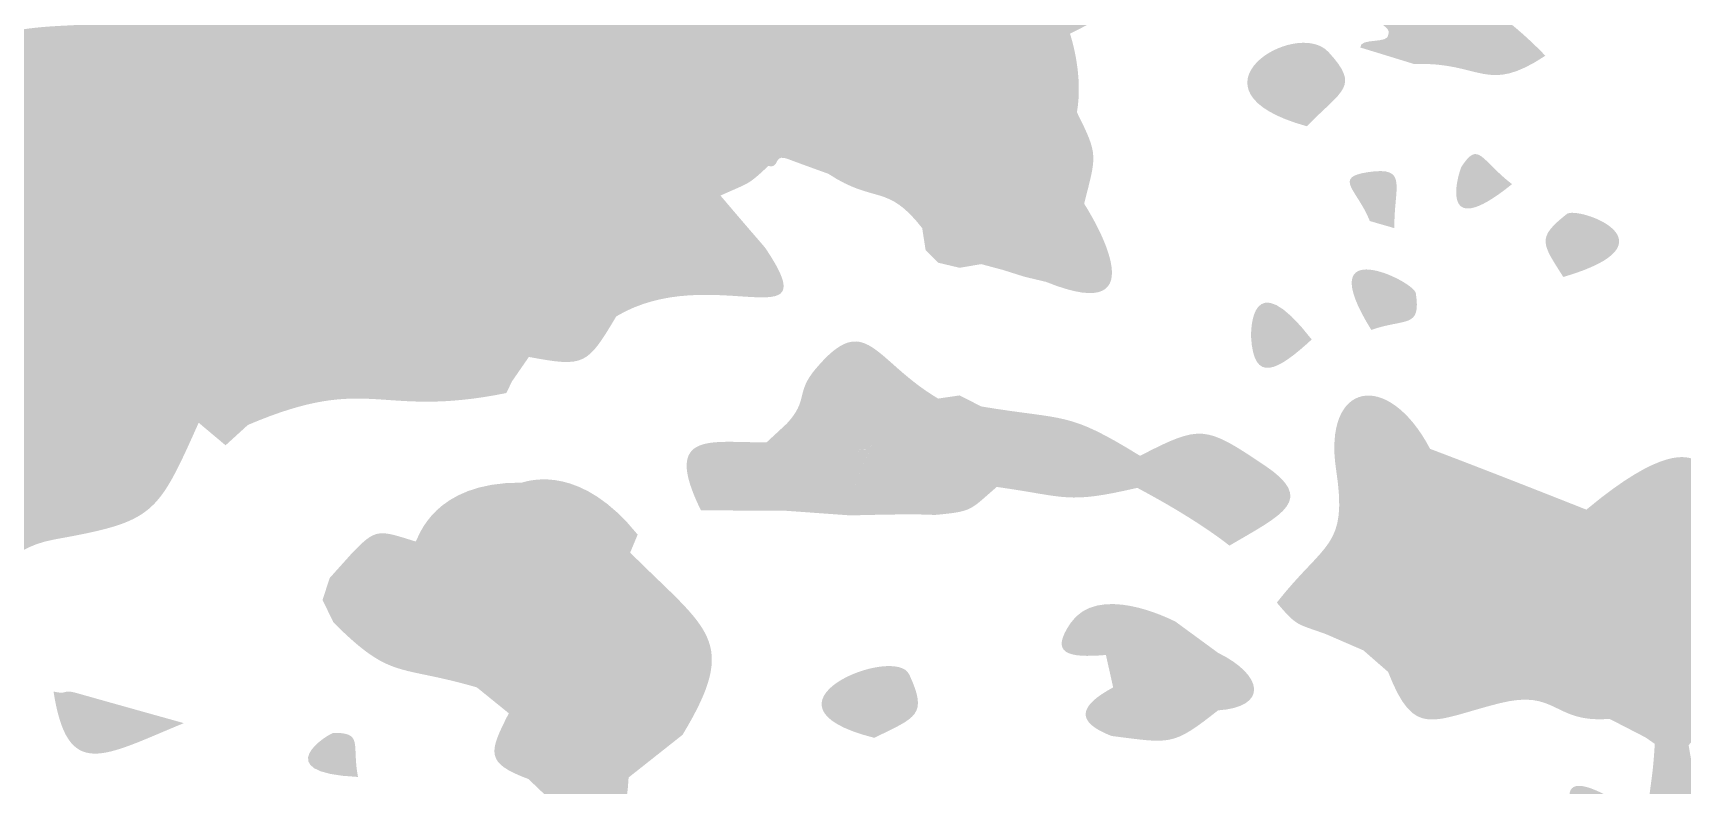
# Model space of a CAD drawing. Header units: millimetres. Extents: x 1296 to 1509, y 27 to 134.
# Drawn here: x 1335.34 to 1347.91, y 68.6 to 74.34 of the extents above; entities that cross this region are included whole.
import ezdxf

# ---------------------------------------------------------------- set-up
doc = ezdxf.new("R2010")
doc.units = ezdxf.units.MM

msp = doc.modelspace()

# ---------------------------------------------------------------- hatches: boundary and pattern name
at = {"true_color": 0x080808, "transparency": 33554687}
h = msp.add_hatch(color=18, dxfattribs=at)
edge = h.paths.add_edge_path(flags=0)
edge.add_spline(control_points=[(1347.829, 76.618), (1347.823, 76.001), (1347.755, 75.993), (1347.199, 75.785), (1347.175, 75.801), (1346.252, 76.283), (1346.954, 75.531), (1346.954, 75.531), (1346.834, 75.13), (1346.834, 75.13), (1346.539, 75.137), (1344.849, 75.181), (1343.238, 74.333), (1342.475, 74.108), (1342.488, 74.134), (1341.784, 73.774), (1341.29, 73.68), (1341.258, 73.742), (1340.939, 73.325), (1340.777, 73.173), (1340.796, 73.201), (1340.575, 73.1), (1339.12, 73.233), (1339.1, 73.149), (1339.073, 73.031), (1338.967, 72.583), (1339.111, 72.535), (1338.774, 72.216), (1338.51, 72.234), (1338.53, 72.241), (1338.277, 72.343), (1338.251, 72.846), (1338.349, 72.844), (1338.321, 72.875), (1338.288, 72.913), (1338.229, 72.98), (1337.769, 72.595), (1337.186, 72.41), (1336.665, 71.488), (1336.599, 71.37), (1336.282, 70.66), (1336.259, 70.618), (1335.5, 70.481), (1335.071, 70.403), (1335.145, 70.136), (1334.712, 70.225), (1334.712, 70.225), (1334.476, 70.67), (1334.476, 70.67), (1334.406, 71.216), (1334.465, 71.218), (1334.179, 71.687), (1334.179, 71.687), (1334.216, 72.028), (1334.216, 72.028), (1334.466, 72.933), (1333.981, 72.89), (1333.959, 73.829), (1334.206, 73.627), (1334.184, 73.636), (1334.513, 73.616), (1334.513, 73.616), (1334.795, 74.234), (1334.795, 74.234), (1335.665, 74.602), (1336.056, 74.078), (1336.342, 75.003), (1336.659, 76.032), (1338.563, 73.735), (1339.737, 75.08), (1341.366, 75.896), (1341.501, 75.753), (1341.543, 75.767), (1342.61, 75.665), (1342.727, 76.186), (1342.774, 76.339), (1342.774, 76.339), (1343.056, 76.505), (1343.056, 76.505), (1343.092, 76.51), (1344.612, 76.682), (1343.29, 76.102), (1342.243, 75.643), (1343.972, 75.871), (1344.033, 75.88), (1344.385, 75.824), (1344.366, 75.825), (1344.702, 75.922), (1344.702, 75.922), (1345.043, 76.158), (1345.043, 76.158), (1345.043, 76.158), (1345.193, 76.184), (1345.193, 76.184), (1345.891, 76.582), (1345.903, 76.454), (1346.676, 76.512), (1347.277, 76.453), (1347.246, 76.478), (1347.829, 76.618)], knot_values=[0, 0, 0, 0, 1, 1, 1, 2, 2, 2, 3, 3, 3, 4, 4, 4, 5, 5, 5, 6, 6, 6, 7, 7, 7, 8, 8, 8, 9, 9, 9, 10, 10, 10, 11, 11, 11, 12, 12, 12, 13, 13, 13, 14, 14, 14, 15, 15, 15, 16, 16, 16, 17, 17, 17, 18, 18, 18, 19, 19, 19, 20, 20, 20, 21, 21, 21, 22, 22, 22, 23, 23, 23, 24, 24, 24, 25, 25, 25, 26, 26, 26, 27, 27, 27, 28, 28, 28, 29, 29, 29, 30, 30, 30, 31, 31, 31, 32, 32, 32, 33, 33, 33, 33], degree=3, periodic=1)
h = msp.add_hatch(color=18, dxfattribs=at)
edge = h.paths.add_edge_path(flags=0)
edge.add_spline(control_points=[(1345.664, 74.329), (1345.695, 74.381), (1345.537, 74.43), (1345.568, 74.482), (1345.952, 75.121), (1346.786, 74.242), (1346.86, 74.165), (1346.406, 73.865), (1346.382, 74.119), (1345.857, 74.103), (1345.857, 74.103), (1345.664, 74.329), (1345.664, 74.329)], knot_values=[0, 0, 0, 0, 1, 1, 1, 2, 2, 2, 3, 3, 3, 4, 4, 4, 4], degree=3, periodic=1)
h = msp.add_hatch(color=18, dxfattribs=at)
edge = h.paths.add_edge_path(flags=0)
edge.add_spline(control_points=[(1345.043, 73.628), (1344.05, 73.901), (1344.96, 74.46), (1345.207, 74.194), (1345.453, 73.928), (1345.313, 73.906), (1345.043, 73.628)], knot_values=[0, 0, 0, 0, 1, 1, 1, 2, 2, 2, 2], degree=3, periodic=1)
h = msp.add_hatch(color=18, dxfattribs=at)
edge = h.paths.add_edge_path(flags=0)
edge.add_spline(control_points=[(1343.238, 74.333), (1343.253, 74.287), (1343.339, 74.012), (1343.291, 73.734), (1343.227, 73.746), (1342.586, 73.869), (1342.565, 73.351), (1342.529, 72.477), (1343.291, 73), (1343.346, 73.038), (1343.375, 72.993), (1343.958, 72.078), (1343.055, 72.443), (1343.055, 72.443), (1342.891, 72.482), (1342.891, 72.482), (1342.891, 72.482), (1342.726, 72.534), (1342.726, 72.534), (1342.726, 72.534), (1342.562, 72.578), (1342.562, 72.578), (1342.562, 72.578), (1342.397, 72.55), (1342.397, 72.55), (1342.397, 72.55), (1342.233, 72.589), (1342.233, 72.589), (1342.233, 72.589), (1342.138, 72.685), (1342.138, 72.685), (1342.138, 72.685), (1342.112, 72.852), (1342.112, 72.852), (1341.844, 73.197), (1341.752, 73.032), (1341.397, 73.266), (1341.647, 73.507), (1341.669, 73.461), (1341.784, 73.774), (1342.488, 74.134), (1342.475, 74.108), (1343.238, 74.333)], knot_values=[0, 0, 0, 0, 1, 1, 1, 2, 2, 2, 3, 3, 3, 4, 4, 4, 5, 5, 5, 6, 6, 6, 7, 7, 7, 8, 8, 8, 9, 9, 9, 10, 10, 10, 11, 11, 11, 12, 12, 12, 13, 13, 13, 14, 14, 14, 14], degree=3, periodic=1)
h = msp.add_hatch(color=18, dxfattribs=at)
edge = h.paths.add_edge_path(flags=0)
edge.add_spline(control_points=[(1345.664, 74.329), (1345.664, 74.329), (1345.857, 74.103), (1345.857, 74.103), (1345.857, 74.103), (1345.45, 74.228), (1345.45, 74.228), (1345.446, 74.307), (1345.669, 74.25), (1345.664, 74.329)], knot_values=[0, 0, 0, 0, 1, 1, 1, 2, 2, 2, 3, 3, 3, 3], degree=3, periodic=1)
h = msp.add_hatch(color=18, dxfattribs=at)
edge = h.paths.add_edge_path(flags=0)
edge.add_spline(control_points=[(1343.291, 73.734), (1343.457, 73.402), (1343.439, 73.41), (1343.346, 73.038), (1343.291, 73), (1342.529, 72.477), (1342.565, 73.351), (1342.586, 73.869), (1343.227, 73.746), (1343.291, 73.734)], knot_values=[0, 0, 0, 0, 1, 1, 1, 2, 2, 2, 3, 3, 3, 3], degree=3, periodic=1)
h = msp.add_hatch(color=18, dxfattribs=at)
edge = h.paths.add_edge_path(flags=0)
edge.add_spline(control_points=[(1341.784, 73.774), (1341.669, 73.461), (1341.647, 73.507), (1341.397, 73.266), (1341.063, 73.386), (1341.091, 73.38), (1341.063, 73.386), (1340.982, 73.405), (1341.025, 73.305), (1340.939, 73.325), (1341.258, 73.742), (1341.29, 73.68), (1341.784, 73.774)], knot_values=[0, 0, 0, 0, 1, 1, 1, 2, 2, 2, 3, 3, 3, 4, 4, 4, 4], degree=3, periodic=1)
h = msp.add_hatch(color=18, dxfattribs=at)
edge = h.paths.add_edge_path(flags=0)
edge.add_spline(control_points=[(1346.606, 73.187), (1346.021, 72.713), (1346.204, 73.294), (1346.222, 73.321), (1346.352, 73.52), (1346.365, 73.374), (1346.606, 73.187)], knot_values=[0, 0, 0, 0, 1, 1, 1, 2, 2, 2, 2], degree=3, periodic=1)
h = msp.add_hatch(color=18, dxfattribs=at)
edge = h.paths.add_edge_path(flags=0)
edge.add_spline(control_points=[(1345.71, 72.852), (1345.71, 72.852), (1345.523, 72.906), (1345.523, 72.906), (1345.426, 73.148), (1345.238, 73.239), (1345.512, 73.279), (1345.822, 73.325), (1345.704, 73.165), (1345.71, 72.852)], knot_values=[0, 0, 0, 0, 1, 1, 1, 2, 2, 2, 3, 3, 3, 3], degree=3, periodic=1)
h = msp.add_hatch(color=18, dxfattribs=at)
edge = h.paths.add_edge_path(flags=0)
edge.add_spline(control_points=[(1340.575, 73.1), (1340.9, 72.717), (1340.902, 72.723), (1340.926, 72.687), (1341.397, 71.98), (1340.494, 72.606), (1339.781, 72.18), (1339.558, 71.806), (1339.539, 71.792), (1339.115, 71.871), (1339.115, 71.871), (1338.774, 72.216), (1338.774, 72.216), (1339.111, 72.535), (1338.967, 72.583), (1339.073, 73.031), (1339.1, 73.149), (1339.12, 73.233), (1340.575, 73.1)], knot_values=[0, 0, 0, 0, 1, 1, 1, 2, 2, 2, 3, 3, 3, 4, 4, 4, 5, 5, 5, 6, 6, 6, 6], degree=3, periodic=1)
h = msp.add_hatch(color=18, dxfattribs=at)
edge = h.paths.add_edge_path(flags=0)
edge.add_spline(control_points=[(1337.769, 72.595), (1338.229, 72.98), (1338.288, 72.913), (1338.321, 72.875), (1338.349, 72.844), (1338.251, 72.846), (1338.277, 72.343), (1338.029, 72.549), (1338.044, 72.509), (1337.769, 72.595)], knot_values=[0, 0, 0, 0, 1, 1, 1, 2, 2, 2, 3, 3, 3, 3], degree=3, periodic=1)
h = msp.add_hatch(color=18, dxfattribs=at)
edge = h.paths.add_edge_path(flags=0)
edge.add_spline(control_points=[(1339.781, 72.18), (1339.436, 72.461), (1339.392, 72.444), (1339.406, 72.48), (1339.489, 72.694), (1340.243, 72.933), (1339.781, 72.18)], knot_values=[0, 0, 0, 0, 1, 1, 1, 2, 2, 2, 2], degree=3, periodic=1)
h = msp.add_hatch(color=18, dxfattribs=at)
edge = h.paths.add_edge_path(flags=0)
edge.add_spline(control_points=[(1346.997, 72.48), (1346.833, 72.739), (1346.792, 72.777), (1347.024, 72.96), (1347.105, 73.023), (1347.895, 72.743), (1346.997, 72.48)], knot_values=[0, 0, 0, 0, 1, 1, 1, 2, 2, 2, 2], degree=3, periodic=1)
h = msp.add_hatch(color=18, dxfattribs=at)
edge = h.paths.add_edge_path(flags=0)
edge.add_spline(control_points=[(1345.534, 72.077), (1345.062, 72.835), (1345.858, 72.45), (1345.873, 72.357), (1345.915, 72.085), (1345.796, 72.169), (1345.534, 72.077)], knot_values=[0, 0, 0, 0, 1, 1, 1, 2, 2, 2, 2], degree=3, periodic=1)
h = msp.add_hatch(color=18, dxfattribs=at)
edge = h.paths.add_edge_path(flags=0)
edge.add_spline(control_points=[(1337.769, 72.595), (1338.044, 72.509), (1338.029, 72.549), (1338.277, 72.343), (1338.53, 72.241), (1338.51, 72.234), (1338.774, 72.216), (1338.774, 72.216), (1339.115, 71.871), (1339.115, 71.871), (1339.115, 71.871), (1338.987, 71.686), (1338.987, 71.686), (1338.987, 71.686), (1338.943, 71.596), (1338.943, 71.596), (1337.958, 71.397), (1337.911, 71.753), (1336.974, 71.353), (1336.974, 71.353), (1336.804, 71.198), (1336.804, 71.198), (1336.804, 71.198), (1336.599, 71.37), (1336.599, 71.37), (1336.665, 71.488), (1337.186, 72.41), (1337.769, 72.595)], knot_values=[0, 0, 0, 0, 1, 1, 1, 2, 2, 2, 3, 3, 3, 4, 4, 4, 5, 5, 5, 6, 6, 6, 7, 7, 7, 8, 8, 8, 9, 9, 9, 9], degree=3, periodic=1)
h = msp.add_hatch(color=18, dxfattribs=at)
edge = h.paths.add_edge_path(flags=0)
edge.add_spline(control_points=[(1345.08, 72.004), (1344.818, 71.763), (1344.639, 71.665), (1344.618, 72.021), (1344.616, 72.059), (1344.612, 72.607), (1345.08, 72.004)], knot_values=[0, 0, 0, 0, 1, 1, 1, 2, 2, 2, 2], degree=3, periodic=1)
h = msp.add_hatch(color=18, dxfattribs=at)
edge = h.paths.add_edge_path(flags=0)
edge.add_spline(control_points=[(1341.08, 71.363), (1341.249, 71.545), (1341.144, 71.596), (1341.3, 71.78), (1341.684, 72.235), (1341.739, 71.848), (1342.233, 71.554), (1342.233, 71.554), (1342.072, 71.353), (1342.072, 71.353), (1342.072, 71.353), (1342.051, 71.25), (1342.051, 71.25), (1342.051, 71.25), (1341.731, 71.211), (1341.731, 71.211), (1341.731, 71.211), (1341.232, 71.429), (1341.232, 71.429), (1341.232, 71.429), (1341.08, 71.363), (1341.08, 71.363)], knot_values=[0, 0, 0, 0, 1, 1, 1, 2, 2, 2, 3, 3, 3, 4, 4, 4, 5, 5, 5, 6, 6, 6, 7, 7, 7, 7], degree=3, periodic=1)
h = msp.add_hatch(color=18, dxfattribs=at)
edge = h.paths.add_edge_path(flags=0)
edge.add_spline(control_points=[(1345.982, 71.171), (1345.982, 71.171), (1346.031, 70.514), (1346.031, 70.514), (1346.031, 70.514), (1345.738, 70.165), (1345.738, 70.165), (1345.738, 70.165), (1345.873, 69.867), (1345.873, 69.867), (1345.873, 69.867), (1345.835, 69.574), (1345.835, 69.574), (1345.835, 69.574), (1345.662, 69.472), (1345.662, 69.472), (1345.662, 69.472), (1345.474, 69.636), (1345.474, 69.636), (1345.474, 69.636), (1345.188, 69.76), (1345.188, 69.76), (1344.961, 69.842), (1344.968, 69.818), (1344.814, 70), (1345.181, 70.468), (1345.357, 70.416), (1345.266, 71.011), (1345.163, 71.682), (1345.659, 71.783), (1345.982, 71.171)], knot_values=[0, 0, 0, 0, 1, 1, 1, 2, 2, 2, 3, 3, 3, 4, 4, 4, 5, 5, 5, 6, 6, 6, 7, 7, 7, 8, 8, 8, 9, 9, 9, 10, 10, 10, 10], degree=3, periodic=1)
h = msp.add_hatch(color=18, dxfattribs=at)
edge = h.paths.add_edge_path(flags=0)
edge.add_spline(control_points=[(1342.051, 71.25), (1342.051, 71.25), (1342.072, 71.353), (1342.072, 71.353), (1342.072, 71.353), (1342.233, 71.554), (1342.233, 71.554), (1342.233, 71.554), (1342.397, 71.578), (1342.397, 71.578), (1342.397, 71.578), (1342.562, 71.494), (1342.562, 71.494), (1343.214, 71.385), (1343.212, 71.463), (1343.772, 71.118), (1343.772, 71.118), (1343.751, 70.874), (1343.751, 70.874), (1343.21, 70.749), (1343.221, 70.805), (1342.68, 70.881), (1342.535, 71.126), (1342.502, 71.114), (1342.247, 71.007), (1342.247, 71.007), (1342.051, 71.25), (1342.051, 71.25)], knot_values=[0, 0, 0, 0, 1, 1, 1, 2, 2, 2, 3, 3, 3, 4, 4, 4, 5, 5, 5, 6, 6, 6, 7, 7, 7, 8, 8, 8, 9, 9, 9, 9], degree=3, periodic=1)
h = msp.add_hatch(color=18, dxfattribs=at)
edge = h.paths.add_edge_path(flags=0)
edge.add_spline(control_points=[(1341.232, 71.429), (1341.232, 71.429), (1341.731, 71.211), (1341.731, 71.211), (1341.698, 71.126), (1341.64, 71.211), (1341.609, 71.128), (1341.602, 71.108), (1341.609, 71.128), (1341.584, 70.861), (1341.584, 70.861), (1341.565, 70.664), (1341.565, 70.664), (1341.565, 70.664), (1341.079, 70.699), (1341.079, 70.699), (1341.054, 70.772), (1341.136, 70.752), (1341.117, 70.808), (1341.106, 70.843), (1341.117, 70.808), (1340.928, 71.222), (1340.928, 71.222), (1341.232, 71.429), (1341.232, 71.429)], knot_values=[0, 0, 0, 0, 1, 1, 1, 2, 2, 2, 3, 3, 3, 4, 4, 4, 5, 5, 5, 6, 6, 6, 7, 7, 7, 8, 8, 8, 8], degree=3, periodic=1)
msp.add_hatch(color=18, dxfattribs=at).paths.add_polyline_path([(1341.08, 71.363), (1341.232, 71.429), (1340.928, 71.222)], flags=0)
h = msp.add_hatch(color=18, dxfattribs=at)
edge = h.paths.add_edge_path(flags=0)
edge.add_spline(control_points=[(1340.928, 71.222), (1341.117, 70.808), (1341.106, 70.843), (1341.117, 70.808), (1341.136, 70.752), (1341.054, 70.772), (1341.079, 70.699), (1341.079, 70.699), (1340.426, 70.703), (1340.426, 70.703), (1340.115, 71.332), (1340.53, 71.211), (1340.928, 71.222)], knot_values=[0, 0, 0, 0, 1, 1, 1, 2, 2, 2, 3, 3, 3, 4, 4, 4, 4], degree=3, periodic=1)
h = msp.add_hatch(color=18, dxfattribs=at)
edge = h.paths.add_edge_path(flags=0)
edge.add_spline(control_points=[(1343.772, 71.118), (1344.237, 71.358), (1344.268, 71.349), (1344.72, 71.046), (1345.115, 70.782), (1344.861, 70.673), (1344.453, 70.434), (1344.401, 70.475), (1344.187, 70.642), (1343.751, 70.874), (1343.751, 70.874), (1343.772, 71.118), (1343.772, 71.118)], knot_values=[0, 0, 0, 0, 1, 1, 1, 2, 2, 2, 3, 3, 3, 4, 4, 4, 4], degree=3, periodic=1)
h = msp.add_hatch(color=18, dxfattribs=at)
edge = h.paths.add_edge_path(flags=0)
edge.add_spline(control_points=[(1341.731, 71.211), (1341.731, 71.211), (1342.051, 71.25), (1342.051, 71.25), (1342.051, 71.25), (1342.247, 71.007), (1342.247, 71.007), (1342.247, 71.007), (1342.225, 70.669), (1342.225, 70.669), (1342.173, 70.664), (1342.186, 70.681), (1341.565, 70.664), (1341.565, 70.664), (1341.584, 70.861), (1341.584, 70.861), (1341.584, 70.861), (1341.731, 71.211), (1341.731, 71.211)], knot_values=[0, 0, 0, 0, 1, 1, 1, 2, 2, 2, 3, 3, 3, 4, 4, 4, 5, 5, 5, 6, 6, 6, 6], degree=3, periodic=1)
h = msp.add_hatch(color=18, dxfattribs=at)
edge = h.paths.add_edge_path(flags=0)
edge.add_spline(control_points=[(1341.727, 71.202), (1341.727, 71.202), (1341.584, 70.861), (1341.584, 70.861), (1341.609, 71.128), (1341.602, 71.108), (1341.609, 71.128), (1341.639, 71.207), (1341.694, 71.132), (1341.727, 71.202)], knot_values=[0, 0, 0, 0, 1, 1, 1, 2, 2, 2, 3, 3, 3, 3], degree=3, periodic=1)
edge = h.paths.add_edge_path(flags=0)
edge.add_spline(control_points=[(1341.727, 71.202), (1341.727, 71.202), (1341.731, 71.211), (1341.731, 71.211), (1341.729, 71.208), (1341.728, 71.205), (1341.727, 71.202)], knot_values=[0, 0, 0, 0, 1, 1, 1, 2, 2, 2, 2], degree=3, periodic=1)
h = msp.add_hatch(color=18, dxfattribs=at)
edge = h.paths.add_edge_path(flags=0)
edge.add_spline(control_points=[(1347.173, 70.708), (1347.755, 71.194), (1347.94, 71.114), (1348.007, 71.085), (1348.643, 70.81), (1348.273, 70.621), (1347.972, 69.988), (1347.746, 69.898), (1347.723, 69.955), (1347.603, 69.73), (1347.603, 69.73), (1347.324, 69.648), (1347.324, 69.648), (1346.698, 69.75), (1346.596, 70.04), (1346.2, 69.517), (1346.071, 69.347), (1346.035, 69.353), (1346.016, 69.356), (1345.853, 69.381), (1345.999, 69.548), (1345.835, 69.574), (1345.835, 69.574), (1345.873, 69.867), (1345.873, 69.867), (1345.873, 69.867), (1345.738, 70.165), (1345.738, 70.165), (1345.738, 70.165), (1346.031, 70.514), (1346.031, 70.514), (1346.031, 70.514), (1346.181, 70.607), (1346.181, 70.607), (1346.569, 70.418), (1347.076, 70.26), (1347.155, 70.235), (1347.155, 70.235), (1347.294, 70.373), (1347.294, 70.373), (1347.363, 70.576), (1347.329, 70.558), (1347.173, 70.708)], knot_values=[0, 0, 0, 0, 1, 1, 1, 2, 2, 2, 3, 3, 3, 4, 4, 4, 5, 5, 5, 6, 6, 6, 7, 7, 7, 8, 8, 8, 9, 9, 9, 10, 10, 10, 11, 11, 11, 12, 12, 12, 13, 13, 13, 14, 14, 14, 14], degree=3, periodic=1)
h = msp.add_hatch(color=18, dxfattribs=at)
edge = h.paths.add_edge_path(flags=0)
edge.add_spline(control_points=[(1345.982, 71.171), (1346.493, 70.978), (1347.078, 70.745), (1347.173, 70.708), (1347.329, 70.558), (1347.363, 70.576), (1347.294, 70.373), (1347.294, 70.373), (1347.155, 70.235), (1347.155, 70.235), (1347.076, 70.26), (1346.569, 70.418), (1346.181, 70.607), (1346.181, 70.607), (1346.031, 70.514), (1346.031, 70.514), (1346.031, 70.514), (1345.982, 71.171), (1345.982, 71.171)], knot_values=[0, 0, 0, 0, 1, 1, 1, 2, 2, 2, 3, 3, 3, 4, 4, 4, 5, 5, 5, 6, 6, 6, 6], degree=3, periodic=1)
h = msp.add_hatch(color=18, dxfattribs=at)
edge = h.paths.add_edge_path(flags=0)
edge.add_spline(control_points=[(1339.062, 70.914), (1339.137, 70.936), (1339.517, 71.047), (1339.944, 70.518), (1339.944, 70.518), (1339.887, 70.381), (1339.887, 70.381), (1339.887, 70.381), (1339.774, 70.328), (1339.774, 70.328), (1339.274, 70.489), (1339.179, 70.416), (1339.062, 70.914)], knot_values=[0, 0, 0, 0, 1, 1, 1, 2, 2, 2, 3, 3, 3, 4, 4, 4, 4], degree=3, periodic=1)
h = msp.add_hatch(color=18, dxfattribs=at)
edge = h.paths.add_edge_path(flags=0)
edge.add_spline(control_points=[(1342.247, 71.007), (1342.502, 71.114), (1342.535, 71.126), (1342.68, 70.881), (1342.476, 70.705), (1342.498, 70.695), (1342.225, 70.669), (1342.225, 70.669), (1342.247, 71.007), (1342.247, 71.007)], knot_values=[0, 0, 0, 0, 1, 1, 1, 2, 2, 2, 3, 3, 3, 3], degree=3, periodic=1)
h = msp.add_hatch(color=18, dxfattribs=at)
edge = h.paths.add_edge_path(flags=0)
edge.add_spline(control_points=[(1339.062, 70.914), (1339.179, 70.416), (1339.274, 70.489), (1339.774, 70.328), (1339.814, 69.913), (1339.849, 69.945), (1340.002, 69.573), (1339.505, 69.515), (1339.436, 69.633), (1339.411, 69.675), (1339.147, 70.129), (1339.087, 69.709), (1338.719, 69.354), (1338.113, 69.531), (1338.07, 69.406), (1337.626, 69.849), (1337.626, 69.849), (1337.543, 70.02), (1337.543, 70.02), (1337.543, 70.02), (1337.597, 70.187), (1337.597, 70.187), (1337.597, 70.187), (1337.756, 70.364), (1337.756, 70.364), (1338.047, 69.956), (1338.091, 69.982), (1338.573, 70.085), (1338.725, 70.118), (1338.597, 70.158), (1338.253, 70.465), (1338.272, 70.485), (1338.38, 70.92), (1339.062, 70.914)], knot_values=[0, 0, 0, 0, 1, 1, 1, 2, 2, 2, 3, 3, 3, 4, 4, 4, 5, 5, 5, 6, 6, 6, 7, 7, 7, 8, 8, 8, 9, 9, 9, 10, 10, 10, 11, 11, 11, 11], degree=3, periodic=1)
h = msp.add_hatch(color=18, dxfattribs=at)
edge = h.paths.add_edge_path(flags=0)
edge.add_spline(control_points=[(1338.253, 70.465), (1338.597, 70.158), (1338.725, 70.118), (1338.573, 70.085), (1338.091, 69.982), (1338.047, 69.956), (1337.756, 70.364), (1337.951, 70.571), (1337.965, 70.555), (1338.253, 70.465)], knot_values=[0, 0, 0, 0, 1, 1, 1, 2, 2, 2, 3, 3, 3, 3], degree=3, periodic=1)
h = msp.add_hatch(color=18, dxfattribs=at)
edge = h.paths.add_edge_path(flags=0)
edge.add_spline(control_points=[(1339.774, 70.328), (1339.774, 70.328), (1339.887, 70.381), (1339.887, 70.381), (1340.482, 69.786), (1340.722, 69.716), (1340.286, 68.993), (1340.165, 69.27), (1340.077, 69.212), (1340.067, 69.496), (1340.065, 69.548), (1340.005, 69.508), (1340.002, 69.573), (1339.849, 69.945), (1339.814, 69.913), (1339.774, 70.328)], knot_values=[0, 0, 0, 0, 1, 1, 1, 2, 2, 2, 3, 3, 3, 4, 4, 4, 5, 5, 5, 5], degree=3, periodic=1)
h = msp.add_hatch(color=18, dxfattribs=at)
edge = h.paths.add_edge_path(flags=0)
edge.add_spline(control_points=[(1340.002, 69.573), (1340.005, 69.508), (1340.065, 69.548), (1340.067, 69.496), (1340.077, 69.212), (1340.165, 69.27), (1340.286, 68.993), (1340.286, 68.993), (1339.875, 68.668), (1339.875, 68.668), (1339.58, 68.571), (1339.568, 68.638), (1339.35, 68.429), (1339.35, 68.429), (1339.112, 68.656), (1339.112, 68.656), (1339.302, 68.907), (1339.411, 69.065), (1338.962, 69.157), (1338.962, 69.157), (1338.719, 69.354), (1338.719, 69.354), (1339.087, 69.709), (1339.147, 70.129), (1339.411, 69.675), (1339.436, 69.633), (1339.505, 69.515), (1340.002, 69.573)], knot_values=[0, 0, 0, 0, 1, 1, 1, 2, 2, 2, 3, 3, 3, 4, 4, 4, 5, 5, 5, 6, 6, 6, 7, 7, 7, 8, 8, 8, 9, 9, 9, 9], degree=3, periodic=1)
h = msp.add_hatch(color=18, dxfattribs=at)
edge = h.paths.add_edge_path(flags=0)
edge.add_spline(control_points=[(1343.911, 69.796), (1343.782, 69.736), (1343.835, 69.689), (1343.711, 69.63), (1343.696, 69.623), (1343.711, 69.63), (1343.512, 69.601), (1343.219, 69.577), (1343.084, 69.61), (1343.241, 69.842), (1343.451, 70.15), (1343.985, 69.883), (1344.042, 69.855), (1344.042, 69.855), (1343.911, 69.796), (1343.911, 69.796)], knot_values=[0, 0, 0, 0, 1, 1, 1, 2, 2, 2, 3, 3, 3, 4, 4, 4, 5, 5, 5, 5], degree=3, periodic=1)
h = msp.add_hatch(color=18, dxfattribs=at)
edge = h.paths.add_edge_path(flags=0)
edge.add_spline(control_points=[(1347.324, 69.648), (1347.274, 69.381), (1347.274, 69.403), (1347.274, 69.381), (1347.273, 69.226), (1347.35, 69.26), (1347.35, 69.114), (1346.917, 69.079), (1346.955, 69.344), (1346.514, 69.234), (1345.998, 69.105), (1345.864, 68.954), (1345.662, 69.472), (1345.662, 69.472), (1345.835, 69.574), (1345.835, 69.574), (1345.999, 69.548), (1345.853, 69.381), (1346.016, 69.356), (1346.035, 69.353), (1346.071, 69.347), (1346.2, 69.517), (1346.596, 70.04), (1346.698, 69.75), (1347.324, 69.648)], knot_values=[0, 0, 0, 0, 1, 1, 1, 2, 2, 2, 3, 3, 3, 4, 4, 4, 5, 5, 5, 6, 6, 6, 7, 7, 7, 8, 8, 8, 8], degree=3, periodic=1)
h = msp.add_hatch(color=18, dxfattribs=at)
edge = h.paths.add_edge_path(flags=0)
edge.add_spline(control_points=[(1347.972, 69.988), (1348.077, 69.935), (1348.631, 69.655), (1349.284, 69.303), (1349.284, 69.303), (1349.477, 69.223), (1349.477, 69.223), (1349.258, 69.037), (1349.281, 68.997), (1348.985, 68.991), (1348.715, 69.022), (1348.742, 69.012), (1348.469, 69.144), (1348.323, 69.25), (1348.33, 69.253), (1348.188, 69.159), (1348.188, 69.159), (1347.952, 68.915), (1347.952, 68.915), (1347.952, 68.915), (1347.694, 68.924), (1347.694, 68.924), (1347.694, 68.924), (1347.624, 68.973), (1347.624, 68.973), (1347.624, 69.012), (1347.61, 69.002), (1347.558, 69.46), (1347.556, 69.481), (1347.558, 69.46), (1347.603, 69.73), (1347.723, 69.955), (1347.746, 69.898), (1347.972, 69.988)], knot_values=[0, 0, 0, 0, 1, 1, 1, 2, 2, 2, 3, 3, 3, 4, 4, 4, 5, 5, 5, 6, 6, 6, 7, 7, 7, 8, 8, 8, 9, 9, 9, 10, 10, 10, 11, 11, 11, 11], degree=3, periodic=1)
h = msp.add_hatch(color=18, dxfattribs=at)
edge = h.paths.add_edge_path(flags=0)
edge.add_spline(control_points=[(1343.911, 69.796), (1343.987, 69.408), (1344.09, 69.513), (1344.243, 69.364), (1344.243, 69.364), (1344.366, 69.179), (1344.366, 69.179), (1344.015, 68.902), (1344.007, 68.928), (1343.555, 68.984), (1343.555, 68.984), (1343.567, 69.354), (1343.567, 69.354), (1343.567, 69.354), (1343.512, 69.601), (1343.512, 69.601), (1343.711, 69.63), (1343.696, 69.623), (1343.711, 69.63), (1343.835, 69.689), (1343.782, 69.736), (1343.911, 69.796)], knot_values=[0, 0, 0, 0, 1, 1, 1, 2, 2, 2, 3, 3, 3, 4, 4, 4, 5, 5, 5, 6, 6, 6, 7, 7, 7, 7], degree=3, periodic=1)
h = msp.add_hatch(color=18, dxfattribs=at)
edge = h.paths.add_edge_path(flags=0)
edge.add_spline(control_points=[(1343.911, 69.796), (1343.911, 69.796), (1344.042, 69.855), (1344.042, 69.855), (1344.042, 69.855), (1344.367, 69.617), (1344.367, 69.617), (1344.367, 69.617), (1344.243, 69.364), (1344.243, 69.364), (1344.09, 69.513), (1343.987, 69.408), (1343.911, 69.796)], knot_values=[0, 0, 0, 0, 1, 1, 1, 2, 2, 2, 3, 3, 3, 4, 4, 4, 4], degree=3, periodic=1)
h = msp.add_hatch(color=18, dxfattribs=at)
edge = h.paths.add_edge_path(flags=0)
edge.add_spline(control_points=[(1341.747, 68.97), (1340.753, 69.22), (1341.904, 69.687), (1342.013, 69.453), (1342.159, 69.14), (1342.063, 69.126), (1341.747, 68.97)], knot_values=[0, 0, 0, 0, 1, 1, 1, 2, 2, 2, 2], degree=3, periodic=1)
h = msp.add_hatch(color=18, dxfattribs=at)
edge = h.paths.add_edge_path(flags=0)
edge.add_spline(control_points=[(1347.324, 69.648), (1347.324, 69.648), (1347.603, 69.73), (1347.603, 69.73), (1347.558, 69.46), (1347.556, 69.481), (1347.558, 69.46), (1347.61, 69.002), (1347.624, 69.012), (1347.624, 68.973), (1347.624, 68.973), (1347.35, 69.114), (1347.35, 69.114), (1347.35, 69.26), (1347.273, 69.226), (1347.274, 69.381), (1347.274, 69.403), (1347.274, 69.381), (1347.324, 69.648)], knot_values=[0, 0, 0, 0, 1, 1, 1, 2, 2, 2, 3, 3, 3, 4, 4, 4, 5, 5, 5, 6, 6, 6, 6], degree=3, periodic=1)
h = msp.add_hatch(color=18, dxfattribs=at)
edge = h.paths.add_edge_path(flags=0)
edge.add_spline(control_points=[(1344.367, 69.617), (1344.714, 69.447), (1344.75, 69.205), (1344.366, 69.179), (1344.366, 69.179), (1344.243, 69.364), (1344.243, 69.364), (1344.243, 69.364), (1344.367, 69.617), (1344.367, 69.617)], knot_values=[0, 0, 0, 0, 1, 1, 1, 2, 2, 2, 3, 3, 3, 3], degree=3, periodic=1)
h = msp.add_hatch(color=18, dxfattribs=at)
edge = h.paths.add_edge_path(flags=0)
edge.add_spline(control_points=[(1335.493, 69.323), (1335.595, 69.297), (1335.566, 69.337), (1335.647, 69.317), (1335.714, 69.299), (1335.709, 69.299), (1336.486, 69.082), (1335.866, 68.828), (1335.6, 68.637), (1335.493, 69.323)], knot_values=[0, 0, 0, 0, 1, 1, 1, 2, 2, 2, 3, 3, 3, 3], degree=3, periodic=1)
h = msp.add_hatch(color=18, dxfattribs=at)
edge = h.paths.add_edge_path(flags=0)
edge.add_spline(control_points=[(1343.567, 69.354), (1343.567, 69.354), (1343.555, 68.984), (1343.555, 68.984), (1343.274, 69.093), (1343.306, 69.214), (1343.567, 69.354)], knot_values=[0, 0, 0, 0, 1, 1, 1, 2, 2, 2, 2], degree=3, periodic=1)
h = msp.add_hatch(color=18, dxfattribs=at)
edge = h.paths.add_edge_path(flags=0)
edge.add_spline(control_points=[(1338.962, 69.157), (1339.411, 69.065), (1339.302, 68.907), (1339.112, 68.656), (1338.78, 68.78), (1338.809, 68.856), (1338.962, 69.157)], knot_values=[0, 0, 0, 0, 1, 1, 1, 2, 2, 2, 2], degree=3, periodic=1)
h = msp.add_hatch(color=18, dxfattribs=at)
edge = h.paths.add_edge_path(flags=0)
edge.add_spline(control_points=[(1337.813, 68.672), (1337.103, 68.704), (1337.597, 69.008), (1337.628, 69.008), (1337.855, 69.01), (1337.765, 68.918), (1337.813, 68.672)], knot_values=[0, 0, 0, 0, 1, 1, 1, 2, 2, 2, 2], degree=3, periodic=1)
h = msp.add_hatch(color=18, dxfattribs=at)
edge = h.paths.add_edge_path(flags=0)
edge.add_spline(control_points=[(1347.636, 68.329), (1347.636, 68.329), (1347.674, 68.239), (1347.674, 68.239), (1347.227, 68.224), (1347.187, 68.137), (1347.108, 68.309), (1346.815, 68.948), (1347.602, 68.355), (1347.636, 68.329)], knot_values=[0, 0, 0, 0, 1, 1, 1, 2, 2, 2, 3, 3, 3, 3], degree=3, periodic=1)
h = msp.add_hatch(color=18, dxfattribs=at)
edge = h.paths.add_edge_path(flags=0)
edge.add_spline(control_points=[(1347.694, 68.924), (1347.694, 68.924), (1347.952, 68.915), (1347.952, 68.915), (1348.021, 68.499), (1348.017, 68.511), (1348.342, 68.243), (1349.974, 66.894), (1347.72, 68.212), (1347.674, 68.239), (1347.674, 68.239), (1347.636, 68.329), (1347.636, 68.329), (1347.658, 68.651), (1347.676, 68.62), (1347.694, 68.924)], knot_values=[0, 0, 0, 0, 1, 1, 1, 2, 2, 2, 3, 3, 3, 4, 4, 4, 5, 5, 5, 5], degree=3, periodic=1)
h = msp.add_hatch(color=18, dxfattribs=at)
edge = h.paths.add_edge_path(flags=0)
edge.add_spline(control_points=[(1339.875, 68.668), (1339.854, 68.236), (1339.708, 68.152), (1339.35, 68.429), (1339.568, 68.638), (1339.58, 68.571), (1339.875, 68.668)], knot_values=[0, 0, 0, 0, 1, 1, 1, 2, 2, 2, 2], degree=3, periodic=1)

doc.saveas('drawing.dxf')
